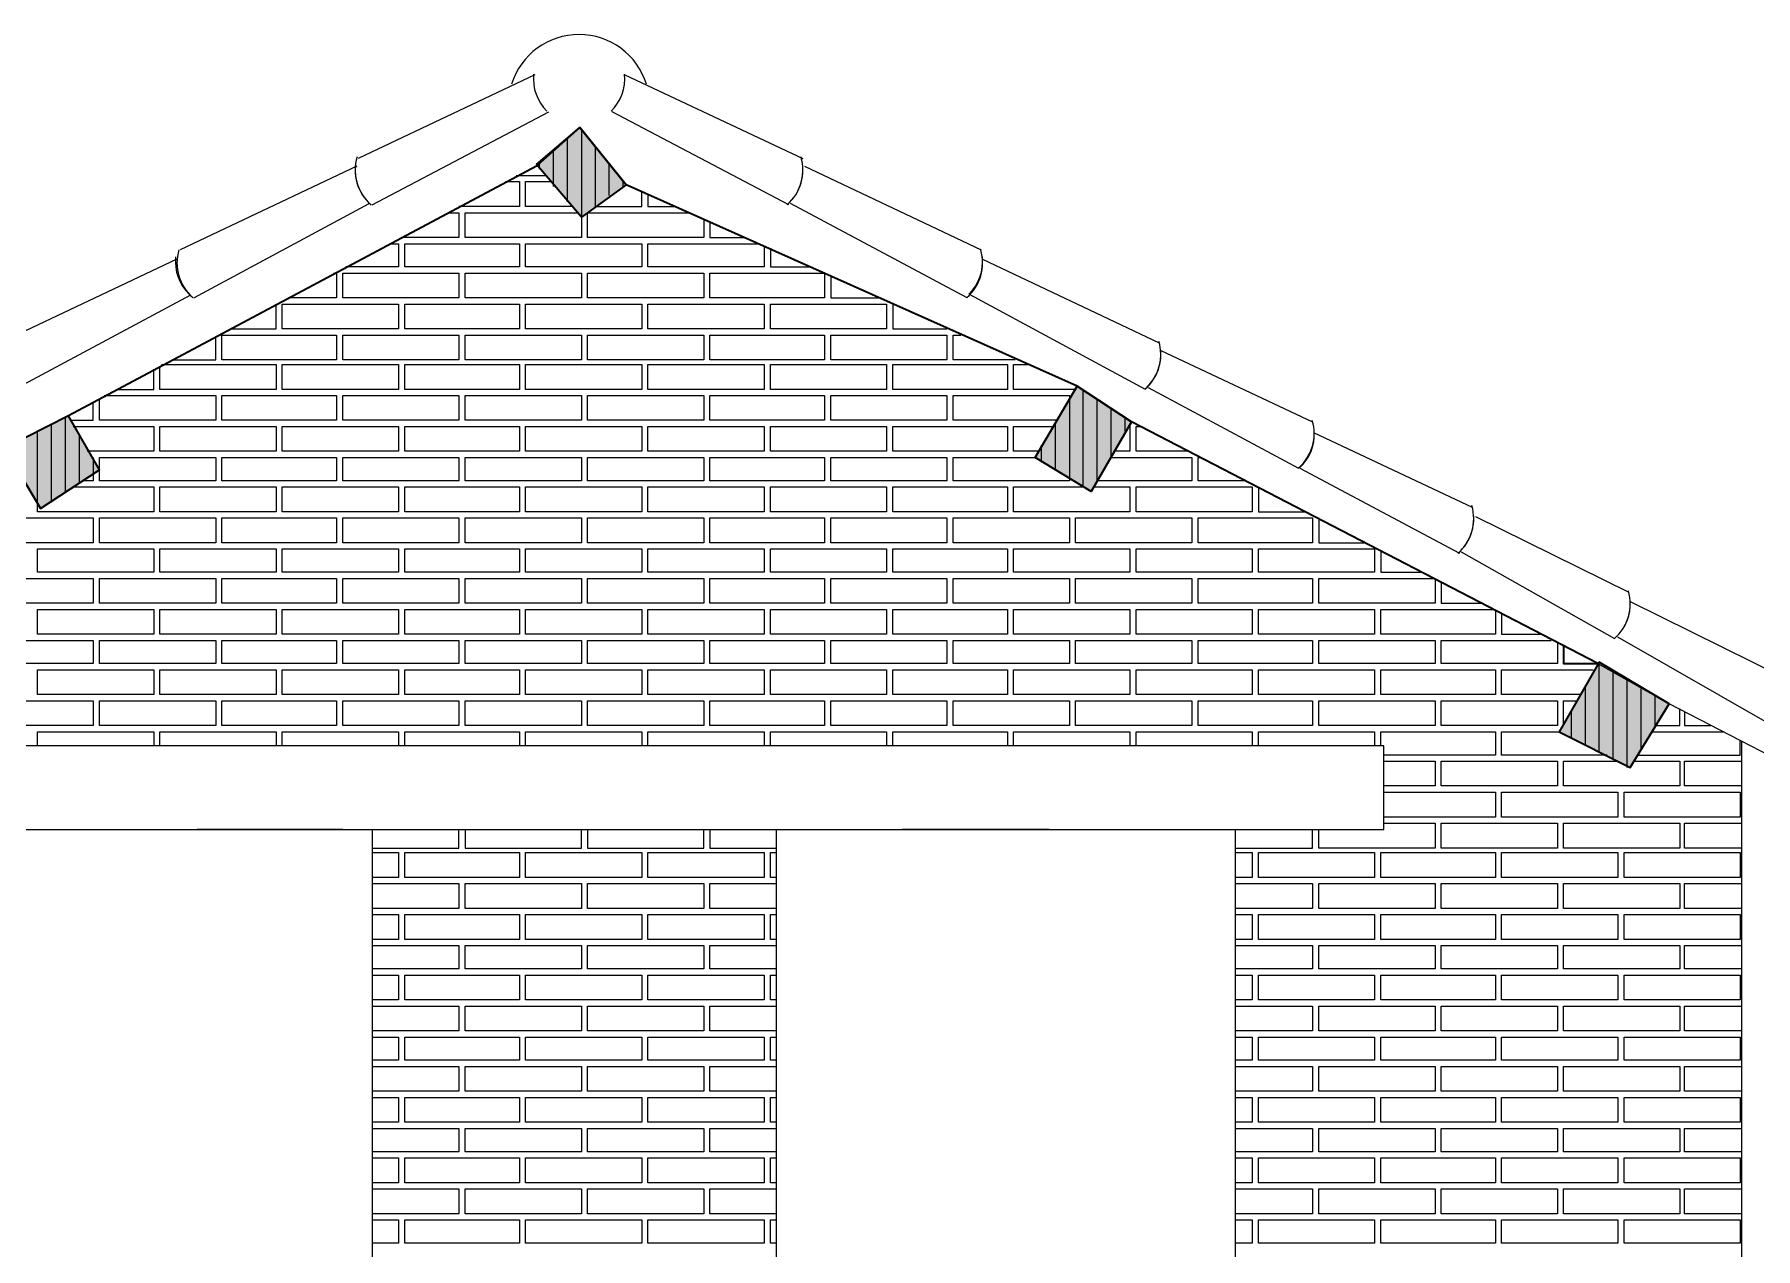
# Model space of a CAD drawing. Header units: millimetres. Extents: x 547603 to 562803, y -796635 to -788200.
# Drawn here: x 551816 to 555346, y -790690 to -788200 of the extents above; entities that cross this region are included whole.
import ezdxf

# ---------------------------------------------------------------- set-up
doc = ezdxf.new("R2010")
doc.units = ezdxf.units.MM
for name, color, linetype, lineweight in [('A-ALV-___-___-EXI', 250, 'Continuous', 35), ('A-COB-___-___-EXI', 250, 'Continuous', 25), ('A-POR-___-___-EXI', 250, 'Continuous', 25)]:
    doc.layers.add(name, color=color, linetype=linetype, lineweight=lineweight)

msp = doc.modelspace()

# ---------------------------------------------------------------- hatches: boundary and pattern name
at = {"layer": 'A-COB-___-___-EXI', "true_color": 0xc19a82, "transparency": 33554636}
h = msp.add_hatch(color=33, dxfattribs=at)
h.paths.add_polyline_path([(549687.1, -790303.9), (549823.7, -790240.3), (549753.8, -790103.7), (549620.4, -790173.6)])
h.paths.add_polyline_path([(556172.8, -790243.5), (556233.1, -790122.8), (556106, -790062.4), (556039.3, -790186.3)])
h.paths.add_polyline_path([(550754.8, -789738.3), (550894.6, -789658.8), (550831.1, -789534.9), (550681.7, -789608)])
h.paths.add_polyline_path([(555089.2, -789703.3), (555168.6, -789573), (555025.6, -789487.2), (554943, -789630.2)])
h.paths.add_polyline_path([(551828.9, -789172.6), (551949.6, -789093.2), (551886.1, -788982), (551755.8, -789048.7)])
h.paths.add_polyline_path([(553983.3, -789137.7), (554066, -788994.7), (553954.7, -788921.6), (553868.9, -789067.8)])
h.paths.add_polyline_path([(552937.9, -788575.2), (553030, -788508.5), (552934.7, -788390.9), (552845.7, -788467.2)])

# ---------------------------------------------------------------- linework, layer by layer
at = {"layer": 'A-ALV-___-___-EXI', "color": 252, "lineweight": 9}
for p, q in [((552804.4, -788489.4), (552864.7, -788489.4)), ((552951, -788565.7), (553160.3, -788565.7)), ((555133.7, -789630.2), (555279.8, -789630.2)), ((555318, -790917.2), (555318, -789649.3))]:
    msp.add_line(p, q, dxfattribs=at)
at = {"layer": 'A-ALV-___-___-EXI', "color": 253, "lineweight": 9}
for p, q in [((553938.8, -788948.7), (553938.8, -788947)), ((551936.9, -789102.7), (551936.9, -789101.6))]:
    msp.add_line(p, q, dxfattribs=at)
at = {"layer": 'A-ALV-___-___-EXI', "color": 18, "lineweight": 9}
msp.add_line((552448.5, -789830.4), (552149.8, -789830.4), dxfattribs=at)
at = {"layer": 'A-ALV-___-___-EXI', "color": 253, "lineweight": 9}
for points in [[(552852.1, -788476.7), (552852.1, -788474.6), (552852.1, -788461.7)], [(552995.1, -788530.7), (552995.1, -788465.4), (552995.1, -788464)], [(553023.7, -788511.7), (553023.7, -788500.7), (553023.7, -788499)]]:
    msp.add_lwpolyline(points, dxfattribs=at)
at = {"layer": 'A-ALV-___-___-EXI', "color": 252, "lineweight": 9, "flags": 128}
for points in [[(552782.2, -788502.1), (552810.8, -788502.1), (552810.8, -788553), (552686.8, -788553)], [(552918.8, -788553), (552823.5, -788553), (552823.5, -788502.1), (552874.3, -788502.1)], [(553074.5, -788527.6), (553074.5, -788553), (553131.7, -788553)], [(552664.6, -788565.7), (552686.8, -788565.7), (552686.8, -788616.5), (552569.3, -788616.5)], [(553188.9, -788578.4), (553188.9, -788616.5), (552950.6, -788616.5), (552950.6, -788566)], [(553201.6, -788584.8), (553201.6, -788616.5), (553271.5, -788616.5)], [(552547, -788629.3), (552562.9, -788629.3), (552562.9, -788676.9), (552454.9, -788676.9)], [(553312.8, -788635.6), (553312.8, -788676.9), (553074.5, -788676.9), (553074.5, -788629.3), (553300.1, -788629.3)], [(553325.6, -788638.8), (553325.6, -788676.9), (553411.3, -788676.9)], [(552429.4, -788689.6), (552435.8, -788689.6), (552435.8, -788740.5), (552337.3, -788740.5)], [(553449.5, -788696), (553449.5, -788740.5), (553551.2, -788740.5)], [(552219.7, -788804), (552311.9, -788804), (552311.9, -788753.2)], [(553576.6, -788753.2), (553576.6, -788804), (553687.8, -788804)], [(553827.6, -788867.6), (553700.5, -788867.6), (553700.5, -788816.7), (553716.4, -788816.7)], [(552102.1, -788867.6), (552187.9, -788867.6), (552187.9, -788819.9)], [(551984.6, -788928), (552060.8, -788928), (552060.8, -788886.7)], [(552076.7, -788877.1), (552311.9, -788877.1), (552311.9, -788928), (552073.5, -788928), (552073.5, -788880.3)], [(553948.4, -788928), (553824.4, -788928), (553824.4, -788877.1), (553856.2, -788877.1)], [(551889.2, -788991.5), (551891.5, -788991.5), (551936.9, -788991.5), (551936.9, -788953.4)], [(551959.1, -788940.7), (552187.9, -788940.7), (552187.9, -788991.5), (551949.6, -788991.5), (551949.6, -788947)], [(553913.4, -788991.5), (553700.5, -788991.5), (553700.5, -788940.7), (553938.8, -788940.7), (553938.8, -788948.7), (553938.8, -789109.1), (553938.8, -789110.5), (553938.8, -789115.4), (553700.5, -789115.4), (553700.5, -789067.8), (553868.9, -789067.8)], [(551896.5, -789128.2), (552060.8, -789128.2), (552060.8, -789179), (551822.5, -789179), (551822.5, -789163.1), (551822.5, -789161.9), (551822.5, -789014.5)], [(551895.6, -789004.2), (551898.8, -789004.2), (552060.8, -789004.2), (552060.8, -789055.1), (551927.8, -789055.1), (551924.2, -789055.1)], [(553875.3, -789055.1), (553824.4, -789055.1), (553824.4, -789004.2), (553903.9, -789004.2)], [(554060.4, -789004.2), (554062.8, -789004.2), (554062.8, -789055.1), (554031.1, -789055.1)], [(554180.3, -789055.1), (554075.5, -789055.1), (554075.5, -789004.2), (554085, -789004.2)], [(554024.6, -789067.8), (554189.9, -789067.8), (554189.9, -789115.4), (553996.2, -789115.4)], [(554301.1, -789115.4), (554202.6, -789115.4), (554202.6, -789067.8), (554205.8, -789067.8)], [(553989.7, -789128.2), (554062.8, -789128.2), (554062.8, -789179), (553824.4, -789179), (553824.4, -789128.2), (553967.7, -789128.2), (553970.6, -789128.2)], [(554326.5, -789128.2), (554326.5, -789179), (554421.9, -789179)], [(554450.5, -789194.9), (554450.5, -789242.6), (554542.6, -789242.6)], [(554577.6, -789258.4), (554577.6, -789302.9), (554663.4, -789302.9)], [(554688.8, -789318.8), (554688.8, -789366.5), (554450.5, -789366.5), (554450.5, -789315.6), (554688.8, -789315.6)], [(554701.5, -789325.2), (554701.5, -789366.5), (554784.1, -789366.5)], [(554812.7, -789382.4), (554812.7, -789430), (554577.6, -789430), (554577.6, -789379.2), (554809.5, -789379.2)], [(554825.4, -789388.7), (554825.4, -789430), (554904.9, -789430)], [(554939.8, -789445.9), (554939.8, -789490.4), (554701.5, -789490.4), (554701.5, -789442.7), (554927.1, -789442.7)], [(554987.1, -789554), (554825.4, -789554), (554825.4, -789503.1), (555012.9, -789503.1)], [(554952.5, -789617.5), (554952.5, -789613.7), (554952.5, -789566.7), (554977.9, -789566.7)], [(555143.2, -789617.5), (555190.9, -789617.5), (555190.9, -789582.6)], [(555200.4, -789588.9), (555200.4, -789617.5), (555254.4, -789617.5)], [(551822.5, -789658.8), (551822.5, -789630.2), (552060.8, -789630.2), (552060.8, -789658.8)], [(552073.5, -789658.8), (552073.5, -789630.2), (552311.9, -789630.2), (552311.9, -789658.8)], [(552324.6, -789658.8), (552324.6, -789630.2), (552562.9, -789630.2), (552562.9, -789658.8)], [(552575.6, -789658.8), (552575.6, -789630.2), (552810.8, -789630.2), (552810.8, -789658.8)], [(552823.5, -789658.8), (552823.5, -789630.2), (553061.8, -789630.2), (553061.8, -789658.8)], [(553074.5, -789658.8), (553074.5, -789630.2), (553312.8, -789630.2), (553312.8, -789658.8)], [(553325.6, -789658.8), (553325.6, -789630.2), (553563.9, -789630.2), (553563.9, -789658.8)], [(553576.6, -789658.8), (553576.6, -789630.2), (553811.7, -789630.2), (553811.7, -789658.8)], [(553824.4, -789658.8), (553824.4, -789630.2), (554062.8, -789630.2), (554062.8, -789658.8)], [(554075.5, -789658.8), (554075.5, -789630.2), (554313.8, -789630.2), (554313.8, -789658.8)], [(554326.5, -789658.8), (554326.5, -789630.2), (554564.8, -789630.2), (554564.8, -789658.8)], [(554577.6, -789658.8), (554577.6, -789630.2), (554812.7, -789630.2), (554812.7, -789677.9), (554583.9, -789677.9)], [(555041.5, -789677.9), (555038.3, -789677.9), (554825.4, -789677.9), (554825.4, -789630.2), (554943, -789630.2), (554946.2, -789630.2)], [(555105.1, -789677.9), (555314.8, -789677.9), (555314.8, -789649.3)], [(554583.9, -789690.6), (554688.8, -789690.6), (554688.8, -789741.4), (554583.9, -789741.4)], [(555095.5, -789690.6), (555096.9, -789690.6), (555190.9, -789690.6), (555190.9, -789741.4), (554952.5, -789741.4), (554952.5, -789690.6), (555063.7, -789690.6)], [(555318, -789741.4), (555200.4, -789741.4), (555200.4, -789690.6), (555318, -789690.6)], [(554583.9, -789754.2), (554812.7, -789754.2), (554812.7, -789805), (554583.9, -789805)], [(552508.9, -789868.6), (552686.8, -789868.6), (552686.8, -789830.4)], [(552699.5, -789830.4), (552699.5, -789868.6), (552937.9, -789868.6), (552937.9, -789830.4)], [(552950.6, -789830.4), (552950.6, -789868.6), (553188.9, -789868.6), (553188.9, -789830.4)], [(553201.6, -789830.4), (553201.6, -789868.6), (553338.3, -789868.6)], [(554278.9, -789868.6), (554437.7, -789868.6), (554437.7, -789830.4)], [(554583.9, -789817.7), (554688.8, -789817.7), (554688.8, -789868.6), (554450.5, -789868.6), (554450.5, -789830.4)], [(555318, -789868.6), (555200.4, -789868.6), (555200.4, -789817.7), (555318, -789817.7)], [(552508.9, -789878.1), (552562.9, -789878.1), (552562.9, -789928.9), (552508.9, -789928.9)], [(553338.3, -789928.9), (553325.6, -789928.9), (553325.6, -789878.1), (553338.3, -789878.1)], [(554278.9, -789878.1), (554313.8, -789878.1), (554313.8, -789928.9), (554278.9, -789928.9)], [(552508.9, -789941.6), (552686.8, -789941.6), (552686.8, -789992.5), (552508.9, -789992.5)], [(553338.3, -789992.5), (553201.6, -789992.5), (553201.6, -789941.6), (553338.3, -789941.6)], [(554278.9, -789941.6), (554437.7, -789941.6), (554437.7, -789992.5), (554278.9, -789992.5)], [(555318, -789992.5), (555200.4, -789992.5), (555200.4, -789941.6), (555318, -789941.6)], [(552508.9, -790005.2), (552562.9, -790005.2), (552562.9, -790056), (552508.9, -790056)], [(553338.3, -790056), (553325.6, -790056), (553325.6, -790005.2), (553338.3, -790005.2)], [(554278.9, -790005.2), (554313.8, -790005.2), (554313.8, -790056), (554278.9, -790056)], [(552508.9, -790068.8), (552686.8, -790068.8), (552686.8, -790116.4), (552508.9, -790116.4)], [(553338.3, -790116.4), (553201.6, -790116.4), (553201.6, -790068.8), (553338.3, -790068.8)], [(554278.9, -790068.8), (554437.7, -790068.8), (554437.7, -790116.4), (554278.9, -790116.4)], [(555318, -790116.4), (555200.4, -790116.4), (555200.4, -790068.8), (555318, -790068.8)], [(552508.9, -790129.1), (552562.9, -790129.1), (552562.9, -790180), (552508.9, -790180)], [(553338.3, -790180), (553325.6, -790180), (553325.6, -790129.1), (553338.3, -790129.1)], [(554278.9, -790129.1), (554313.8, -790129.1), (554313.8, -790180), (554278.9, -790180)], [(552508.9, -790192.7), (552686.8, -790192.7), (552686.8, -790243.5), (552508.9, -790243.5)], [(553338.3, -790243.5), (553201.6, -790243.5), (553201.6, -790192.7), (553338.3, -790192.7)], [(554278.9, -790192.7), (554437.7, -790192.7), (554437.7, -790243.5), (554278.9, -790243.5)], [(555318, -790243.5), (555200.4, -790243.5), (555200.4, -790192.7), (555318, -790192.7)], [(552508.9, -790256.2), (552562.9, -790256.2), (552562.9, -790303.9), (552508.9, -790303.9)], [(553338.3, -790303.9), (553325.6, -790303.9), (553325.6, -790256.2), (553338.3, -790256.2)], [(554278.9, -790256.2), (554313.8, -790256.2), (554313.8, -790303.9), (554278.9, -790303.9)], [(552508.9, -790316.6), (552686.8, -790316.6), (552686.8, -790367.5), (552508.9, -790367.5)], [(553338.3, -790367.5), (553201.6, -790367.5), (553201.6, -790316.6), (553338.3, -790316.6)], [(554278.9, -790316.6), (554437.7, -790316.6), (554437.7, -790367.5), (554278.9, -790367.5)], [(555318, -790367.5), (555200.4, -790367.5), (555200.4, -790316.6), (555318, -790316.6)], [(552508.9, -790380.2), (552562.9, -790380.2), (552562.9, -790431), (552508.9, -790431)], [(553338.3, -790431), (553325.6, -790431), (553325.6, -790380.2), (553338.3, -790380.2)], [(554278.9, -790380.2), (554313.8, -790380.2), (554313.8, -790431), (554278.9, -790431)], [(552508.9, -790443.7), (552686.8, -790443.7), (552686.8, -790491.4), (552508.9, -790491.4)], [(553338.3, -790491.4), (553201.6, -790491.4), (553201.6, -790443.7), (553338.3, -790443.7)], [(554278.9, -790443.7), (554437.7, -790443.7), (554437.7, -790491.4), (554278.9, -790491.4)], [(555318, -790491.4), (555200.4, -790491.4), (555200.4, -790443.7), (555318, -790443.7)], [(552508.9, -790504.1), (552562.9, -790504.1), (552562.9, -790554.9), (552508.9, -790554.9)], [(553338.3, -790554.9), (553325.6, -790554.9), (553325.6, -790504.1), (553338.3, -790504.1)], [(554278.9, -790504.1), (554313.8, -790504.1), (554313.8, -790554.9), (554278.9, -790554.9)], [(552508.9, -790567.6), (552686.8, -790567.6), (552686.8, -790618.5), (552508.9, -790618.5)], [(553338.3, -790618.5), (553201.6, -790618.5), (553201.6, -790567.6), (553338.3, -790567.6)], [(554278.9, -790567.6), (554437.7, -790567.6), (554437.7, -790618.5), (554278.9, -790618.5)], [(555318, -790618.5), (555200.4, -790618.5), (555200.4, -790567.6), (555318, -790567.6)], [(552508.9, -790631.2), (552562.9, -790631.2), (552562.9, -790678.9), (552508.9, -790678.9)], [(553338.3, -790678.9), (553325.6, -790678.9), (553325.6, -790631.2), (553338.3, -790631.2)], [(554278.9, -790631.2), (554313.8, -790631.2), (554313.8, -790678.9), (554278.9, -790678.9)]]:
    msp.add_lwpolyline(points, dxfattribs=at)
for points in [[(552810.8, -788629.3), (552810.8, -788676.9), (552575.6, -788676.9), (552575.6, -788629.3)], [(553061.8, -788629.3), (553061.8, -788676.9), (552823.5, -788676.9), (552823.5, -788629.3)], [(552686.8, -788689.6), (552686.8, -788740.5), (552448.5, -788740.5), (552448.5, -788689.6)], [(552937.9, -788689.6), (552937.9, -788740.5), (552699.5, -788740.5), (552699.5, -788689.6)], [(553188.9, -788689.6), (553188.9, -788740.5), (552950.6, -788740.5), (552950.6, -788689.6)], [(553436.8, -788689.6), (553436.8, -788740.5), (553201.6, -788740.5), (553201.6, -788689.6)], [(552562.9, -788753.2), (552562.9, -788804), (552324.6, -788804), (552324.6, -788753.2)], [(552810.8, -788753.2), (552810.8, -788804), (552575.6, -788804), (552575.6, -788753.2)], [(553061.8, -788753.2), (553061.8, -788804), (552823.5, -788804), (552823.5, -788753.2)], [(553312.8, -788753.2), (553312.8, -788804), (553074.5, -788804), (553074.5, -788753.2)], [(553563.9, -788753.2), (553563.9, -788804), (553325.6, -788804), (553325.6, -788753.2)], [(552435.8, -788816.7), (552435.8, -788867.6), (552200.6, -788867.6), (552200.6, -788816.7)], [(552686.8, -788816.7), (552686.8, -788867.6), (552448.5, -788867.6), (552448.5, -788816.7)], [(552937.9, -788816.7), (552937.9, -788867.6), (552699.5, -788867.6), (552699.5, -788816.7)], [(553188.9, -788816.7), (553188.9, -788867.6), (552950.6, -788867.6), (552950.6, -788816.7)], [(553436.8, -788816.7), (553436.8, -788867.6), (553201.6, -788867.6), (553201.6, -788816.7)], [(553687.8, -788816.7), (553687.8, -788867.6), (553449.5, -788867.6), (553449.5, -788816.7)], [(552562.9, -788877.1), (552562.9, -788928), (552324.6, -788928), (552324.6, -788877.1)], [(552810.8, -788877.1), (552810.8, -788928), (552575.6, -788928), (552575.6, -788877.1)], [(553061.8, -788877.1), (553061.8, -788928), (552823.5, -788928), (552823.5, -788877.1)], [(553312.8, -788877.1), (553312.8, -788928), (553074.5, -788928), (553074.5, -788877.1)], [(553563.9, -788877.1), (553563.9, -788928), (553325.6, -788928), (553325.6, -788877.1)], [(553811.7, -788877.1), (553811.7, -788928), (553576.6, -788928), (553576.6, -788877.1)], [(552435.8, -788940.7), (552435.8, -788991.5), (552200.6, -788991.5), (552200.6, -788940.7)], [(552686.8, -788940.7), (552686.8, -788991.5), (552448.5, -788991.5), (552448.5, -788940.7)], [(552937.9, -788940.7), (552937.9, -788991.5), (552699.5, -788991.5), (552699.5, -788940.7)], [(553188.9, -788940.7), (553188.9, -788991.5), (552950.6, -788991.5), (552950.6, -788940.7)], [(553436.8, -788940.7), (553436.8, -788991.5), (553201.6, -788991.5), (553201.6, -788940.7)], [(553687.8, -788940.7), (553687.8, -788991.5), (553449.5, -788991.5), (553449.5, -788940.7)], [(552311.9, -789004.2), (552311.9, -789055.1), (552073.5, -789055.1), (552073.5, -789004.2)], [(552562.9, -789004.2), (552562.9, -789055.1), (552324.6, -789055.1), (552324.6, -789004.2)], [(552810.8, -789004.2), (552810.8, -789055.1), (552575.6, -789055.1), (552575.6, -789004.2)], [(553061.8, -789004.2), (553061.8, -789055.1), (552823.5, -789055.1), (552823.5, -789004.2)], [(553312.8, -789004.2), (553312.8, -789055.1), (553074.5, -789055.1), (553074.5, -789004.2)], [(553563.9, -789004.2), (553563.9, -789055.1), (553325.6, -789055.1), (553325.6, -789004.2)], [(553811.7, -789004.2), (553811.7, -789055.1), (553576.6, -789055.1), (553576.6, -789004.2)], [(552187.9, -789067.8), (552187.9, -789115.4), (551949.6, -789115.4), (551949.6, -789067.8)], [(552435.8, -789067.8), (552435.8, -789115.4), (552200.6, -789115.4), (552200.6, -789067.8)], [(552686.8, -789067.8), (552686.8, -789115.4), (552448.5, -789115.4), (552448.5, -789067.8)], [(552937.9, -789067.8), (552937.9, -789115.4), (552699.5, -789115.4), (552699.5, -789067.8)], [(553188.9, -789067.8), (553188.9, -789115.4), (552950.6, -789115.4), (552950.6, -789067.8)], [(553436.8, -789067.8), (553436.8, -789115.4), (553201.6, -789115.4), (553201.6, -789067.8)], [(553687.8, -789067.8), (553687.8, -789115.4), (553449.5, -789115.4), (553449.5, -789067.8)], [(552311.9, -789128.2), (552311.9, -789179), (552073.5, -789179), (552073.5, -789128.2)], [(552562.9, -789128.2), (552562.9, -789179), (552324.6, -789179), (552324.6, -789128.2)], [(552810.8, -789128.2), (552810.8, -789179), (552575.6, -789179), (552575.6, -789128.2)], [(553061.8, -789128.2), (553061.8, -789179), (552823.5, -789179), (552823.5, -789128.2)], [(553312.8, -789128.2), (553312.8, -789179), (553074.5, -789179), (553074.5, -789128.2)], [(553563.9, -789128.2), (553563.9, -789179), (553325.6, -789179), (553325.6, -789128.2)], [(553811.7, -789128.2), (553811.7, -789179), (553576.6, -789179), (553576.6, -789128.2)], [(554313.8, -789128.2), (554313.8, -789179), (554075.5, -789179), (554075.5, -789128.2)], [(551936.9, -789191.7), (551936.9, -789242.6), (551698.6, -789242.6), (551698.6, -789191.7)], [(552187.9, -789191.7), (552187.9, -789242.6), (551949.6, -789242.6), (551949.6, -789191.7)], [(552435.8, -789191.7), (552435.8, -789242.6), (552200.6, -789242.6), (552200.6, -789191.7)], [(552686.8, -789191.7), (552686.8, -789242.6), (552448.5, -789242.6), (552448.5, -789191.7)], [(552937.9, -789191.7), (552937.9, -789242.6), (552699.5, -789242.6), (552699.5, -789191.7)], [(553188.9, -789191.7), (553188.9, -789242.6), (552950.6, -789242.6), (552950.6, -789191.7)], [(553436.8, -789191.7), (553436.8, -789242.6), (553201.6, -789242.6), (553201.6, -789191.7)], [(553687.8, -789191.7), (553687.8, -789242.6), (553449.5, -789242.6), (553449.5, -789191.7)], [(553938.8, -789191.7), (553938.8, -789242.6), (553700.5, -789242.6), (553700.5, -789191.7)], [(554189.9, -789191.7), (554189.9, -789242.6), (553951.6, -789242.6), (553951.6, -789191.7)], [(554437.7, -789191.7), (554437.7, -789242.6), (554202.6, -789242.6), (554202.6, -789191.7)], [(552060.8, -789255.3), (552060.8, -789302.9), (551822.5, -789302.9), (551822.5, -789255.3)], [(552311.9, -789255.3), (552311.9, -789302.9), (552073.5, -789302.9), (552073.5, -789255.3)], [(552562.9, -789255.3), (552562.9, -789302.9), (552324.6, -789302.9), (552324.6, -789255.3)], [(552810.8, -789255.3), (552810.8, -789302.9), (552575.6, -789302.9), (552575.6, -789255.3)], [(553061.8, -789255.3), (553061.8, -789302.9), (552823.5, -789302.9), (552823.5, -789255.3)], [(553312.8, -789255.3), (553312.8, -789302.9), (553074.5, -789302.9), (553074.5, -789255.3)], [(553563.9, -789255.3), (553563.9, -789302.9), (553325.6, -789302.9), (553325.6, -789255.3)], [(553811.7, -789255.3), (553811.7, -789302.9), (553576.6, -789302.9), (553576.6, -789255.3)], [(554062.8, -789255.3), (554062.8, -789302.9), (553824.4, -789302.9), (553824.4, -789255.3)], [(554313.8, -789255.3), (554313.8, -789302.9), (554075.5, -789302.9), (554075.5, -789255.3)], [(554564.8, -789255.3), (554564.8, -789302.9), (554326.5, -789302.9), (554326.5, -789255.3)], [(551936.9, -789315.6), (551936.9, -789366.5), (551698.6, -789366.5), (551698.6, -789315.6)], [(552187.9, -789315.6), (552187.9, -789366.5), (551949.6, -789366.5), (551949.6, -789315.6)], [(552435.8, -789315.6), (552435.8, -789366.5), (552200.6, -789366.5), (552200.6, -789315.6)], [(552686.8, -789315.6), (552686.8, -789366.5), (552448.5, -789366.5), (552448.5, -789315.6)], [(552937.9, -789315.6), (552937.9, -789366.5), (552699.5, -789366.5), (552699.5, -789315.6)], [(553188.9, -789315.6), (553188.9, -789366.5), (552950.6, -789366.5), (552950.6, -789315.6)], [(553436.8, -789315.6), (553436.8, -789366.5), (553201.6, -789366.5), (553201.6, -789315.6)], [(553687.8, -789315.6), (553687.8, -789366.5), (553449.5, -789366.5), (553449.5, -789315.6)], [(553938.8, -789315.6), (553938.8, -789366.5), (553700.5, -789366.5), (553700.5, -789315.6)], [(554189.9, -789315.6), (554189.9, -789366.5), (553951.6, -789366.5), (553951.6, -789315.6)], [(554437.7, -789315.6), (554437.7, -789366.5), (554202.6, -789366.5), (554202.6, -789315.6)], [(552060.8, -789379.2), (552060.8, -789430), (551822.5, -789430), (551822.5, -789379.2)], [(552311.9, -789379.2), (552311.9, -789430), (552073.5, -789430), (552073.5, -789379.2)], [(552562.9, -789379.2), (552562.9, -789430), (552324.6, -789430), (552324.6, -789379.2)], [(552810.8, -789379.2), (552810.8, -789430), (552575.6, -789430), (552575.6, -789379.2)], [(553061.8, -789379.2), (553061.8, -789430), (552823.5, -789430), (552823.5, -789379.2)], [(553312.8, -789379.2), (553312.8, -789430), (553074.5, -789430), (553074.5, -789379.2)], [(553563.9, -789379.2), (553563.9, -789430), (553325.6, -789430), (553325.6, -789379.2)], [(553811.7, -789379.2), (553811.7, -789430), (553576.6, -789430), (553576.6, -789379.2)], [(554062.8, -789379.2), (554062.8, -789430), (553824.4, -789430), (553824.4, -789379.2)], [(554313.8, -789379.2), (554313.8, -789430), (554075.5, -789430), (554075.5, -789379.2)], [(554564.8, -789379.2), (554564.8, -789430), (554326.5, -789430), (554326.5, -789379.2)], [(551936.9, -789442.7), (551936.9, -789490.4), (551698.6, -789490.4), (551698.6, -789442.7)], [(552187.9, -789442.7), (552187.9, -789490.4), (551949.6, -789490.4), (551949.6, -789442.7)], [(552435.8, -789442.7), (552435.8, -789490.4), (552200.6, -789490.4), (552200.6, -789442.7)], [(552686.8, -789442.7), (552686.8, -789490.4), (552448.5, -789490.4), (552448.5, -789442.7)], [(552937.9, -789442.7), (552937.9, -789490.4), (552699.5, -789490.4), (552699.5, -789442.7)], [(553188.9, -789442.7), (553188.9, -789490.4), (552950.6, -789490.4), (552950.6, -789442.7)], [(553436.8, -789442.7), (553436.8, -789490.4), (553201.6, -789490.4), (553201.6, -789442.7)], [(553687.8, -789442.7), (553687.8, -789490.4), (553449.5, -789490.4), (553449.5, -789442.7)], [(553938.8, -789442.7), (553938.8, -789490.4), (553700.5, -789490.4), (553700.5, -789442.7)], [(554189.9, -789442.7), (554189.9, -789490.4), (553951.6, -789490.4), (553951.6, -789442.7)], [(554437.7, -789442.7), (554437.7, -789490.4), (554202.6, -789490.4), (554202.6, -789442.7)], [(554688.8, -789442.7), (554688.8, -789490.4), (554450.5, -789490.4), (554450.5, -789442.7)], [(552060.8, -789503.1), (552060.8, -789554), (551822.5, -789554), (551822.5, -789503.1)], [(552311.9, -789503.1), (552311.9, -789554), (552073.5, -789554), (552073.5, -789503.1)], [(552562.9, -789503.1), (552562.9, -789554), (552324.6, -789554), (552324.6, -789503.1)], [(552810.8, -789503.1), (552810.8, -789554), (552575.6, -789554), (552575.6, -789503.1)], [(553061.8, -789503.1), (553061.8, -789554), (552823.5, -789554), (552823.5, -789503.1)], [(553312.8, -789503.1), (553312.8, -789554), (553074.5, -789554), (553074.5, -789503.1)], [(553563.9, -789503.1), (553563.9, -789554), (553325.6, -789554), (553325.6, -789503.1)], [(553811.7, -789503.1), (553811.7, -789554), (553576.6, -789554), (553576.6, -789503.1)], [(554062.8, -789503.1), (554062.8, -789554), (553824.4, -789554), (553824.4, -789503.1)], [(554313.8, -789503.1), (554313.8, -789554), (554075.5, -789554), (554075.5, -789503.1)], [(554564.8, -789503.1), (554564.8, -789554), (554326.5, -789554), (554326.5, -789503.1)], [(554812.7, -789503.1), (554812.7, -789554), (554577.6, -789554), (554577.6, -789503.1)], [(551936.9, -789566.7), (551936.9, -789617.5), (551698.6, -789617.5), (551698.6, -789566.7)], [(552187.9, -789566.7), (552187.9, -789617.5), (551949.6, -789617.5), (551949.6, -789566.7)], [(552435.8, -789566.7), (552435.8, -789617.5), (552200.6, -789617.5), (552200.6, -789566.7)], [(552686.8, -789566.7), (552686.8, -789617.5), (552448.5, -789617.5), (552448.5, -789566.7)], [(552937.9, -789566.7), (552937.9, -789617.5), (552699.5, -789617.5), (552699.5, -789566.7)], [(553188.9, -789566.7), (553188.9, -789617.5), (552950.6, -789617.5), (552950.6, -789566.7)], [(553436.8, -789566.7), (553436.8, -789617.5), (553201.6, -789617.5), (553201.6, -789566.7)], [(553687.8, -789566.7), (553687.8, -789617.5), (553449.5, -789617.5), (553449.5, -789566.7)], [(553938.8, -789566.7), (553938.8, -789617.5), (553700.5, -789617.5), (553700.5, -789566.7)], [(554189.9, -789566.7), (554189.9, -789617.5), (553951.6, -789617.5), (553951.6, -789566.7)], [(554437.7, -789566.7), (554437.7, -789617.5), (554202.6, -789617.5), (554202.6, -789566.7)], [(554688.8, -789566.7), (554688.8, -789617.5), (554450.5, -789617.5), (554450.5, -789566.7)], [(554939.8, -789566.7), (554939.8, -789617.5), (554701.5, -789617.5), (554701.5, -789566.7)], [(554939.8, -789690.6), (554939.8, -789741.4), (554701.5, -789741.4), (554701.5, -789690.6)], [(555063.7, -789754.2), (555063.7, -789805), (554825.4, -789805), (554825.4, -789754.2)], [(555314.8, -789754.2), (555314.8, -789805), (555076.5, -789805), (555076.5, -789754.2)], [(554939.8, -789817.7), (554939.8, -789868.6), (554701.5, -789868.6), (554701.5, -789817.7)], [(555190.9, -789817.7), (555190.9, -789868.6), (554952.5, -789868.6), (554952.5, -789817.7)], [(552810.8, -789878.1), (552810.8, -789928.9), (552575.6, -789928.9), (552575.6, -789878.1)], [(553061.8, -789878.1), (553061.8, -789928.9), (552823.5, -789928.9), (552823.5, -789878.1)], [(553312.8, -789878.1), (553312.8, -789928.9), (553074.5, -789928.9), (553074.5, -789878.1)], [(554564.8, -789878.1), (554564.8, -789928.9), (554326.5, -789928.9), (554326.5, -789878.1)], [(554812.7, -789878.1), (554812.7, -789928.9), (554577.6, -789928.9), (554577.6, -789878.1)], [(555063.7, -789878.1), (555063.7, -789928.9), (554825.4, -789928.9), (554825.4, -789878.1)], [(555314.8, -789878.1), (555314.8, -789928.9), (555076.5, -789928.9), (555076.5, -789878.1)], [(552937.9, -789941.6), (552937.9, -789992.5), (552699.5, -789992.5), (552699.5, -789941.6)], [(553188.9, -789941.6), (553188.9, -789992.5), (552950.6, -789992.5), (552950.6, -789941.6)], [(554688.8, -789941.6), (554688.8, -789992.5), (554450.5, -789992.5), (554450.5, -789941.6)], [(554939.8, -789941.6), (554939.8, -789992.5), (554701.5, -789992.5), (554701.5, -789941.6)], [(555190.9, -789941.6), (555190.9, -789992.5), (554952.5, -789992.5), (554952.5, -789941.6)], [(552810.8, -790005.2), (552810.8, -790056), (552575.6, -790056), (552575.6, -790005.2)], [(553061.8, -790005.2), (553061.8, -790056), (552823.5, -790056), (552823.5, -790005.2)], [(553312.8, -790005.2), (553312.8, -790056), (553074.5, -790056), (553074.5, -790005.2)], [(554564.8, -790005.2), (554564.8, -790056), (554326.5, -790056), (554326.5, -790005.2)], [(554812.7, -790005.2), (554812.7, -790056), (554577.6, -790056), (554577.6, -790005.2)], [(555063.7, -790005.2), (555063.7, -790056), (554825.4, -790056), (554825.4, -790005.2)], [(555314.8, -790005.2), (555314.8, -790056), (555076.5, -790056), (555076.5, -790005.2)], [(552937.9, -790068.8), (552937.9, -790116.4), (552699.5, -790116.4), (552699.5, -790068.8)], [(553188.9, -790068.8), (553188.9, -790116.4), (552950.6, -790116.4), (552950.6, -790068.8)], [(554688.8, -790068.8), (554688.8, -790116.4), (554450.5, -790116.4), (554450.5, -790068.8)], [(554939.8, -790068.8), (554939.8, -790116.4), (554701.5, -790116.4), (554701.5, -790068.8)], [(555190.9, -790068.8), (555190.9, -790116.4), (554952.5, -790116.4), (554952.5, -790068.8)], [(552810.8, -790129.1), (552810.8, -790180), (552575.6, -790180), (552575.6, -790129.1)], [(553061.8, -790129.1), (553061.8, -790180), (552823.5, -790180), (552823.5, -790129.1)], [(553312.8, -790129.1), (553312.8, -790180), (553074.5, -790180), (553074.5, -790129.1)], [(554564.8, -790129.1), (554564.8, -790180), (554326.5, -790180), (554326.5, -790129.1)], [(554812.7, -790129.1), (554812.7, -790180), (554577.6, -790180), (554577.6, -790129.1)], [(555063.7, -790129.1), (555063.7, -790180), (554825.4, -790180), (554825.4, -790129.1)], [(555314.8, -790129.1), (555314.8, -790180), (555076.5, -790180), (555076.5, -790129.1)], [(552937.9, -790192.7), (552937.9, -790243.5), (552699.5, -790243.5), (552699.5, -790192.7)], [(553188.9, -790192.7), (553188.9, -790243.5), (552950.6, -790243.5), (552950.6, -790192.7)], [(554688.8, -790192.7), (554688.8, -790243.5), (554450.5, -790243.5), (554450.5, -790192.7)], [(554939.8, -790192.7), (554939.8, -790243.5), (554701.5, -790243.5), (554701.5, -790192.7)], [(555190.9, -790192.7), (555190.9, -790243.5), (554952.5, -790243.5), (554952.5, -790192.7)], [(552810.8, -790256.2), (552810.8, -790303.9), (552575.6, -790303.9), (552575.6, -790256.2)], [(553061.8, -790256.2), (553061.8, -790303.9), (552823.5, -790303.9), (552823.5, -790256.2)], [(553312.8, -790256.2), (553312.8, -790303.9), (553074.5, -790303.9), (553074.5, -790256.2)], [(554564.8, -790256.2), (554564.8, -790303.9), (554326.5, -790303.9), (554326.5, -790256.2)], [(554812.7, -790256.2), (554812.7, -790303.9), (554577.6, -790303.9), (554577.6, -790256.2)], [(555063.7, -790256.2), (555063.7, -790303.9), (554825.4, -790303.9), (554825.4, -790256.2)], [(555314.8, -790256.2), (555314.8, -790303.9), (555076.5, -790303.9), (555076.5, -790256.2)], [(552937.9, -790316.6), (552937.9, -790367.5), (552699.5, -790367.5), (552699.5, -790316.6)], [(553188.9, -790316.6), (553188.9, -790367.5), (552950.6, -790367.5), (552950.6, -790316.6)], [(554688.8, -790316.6), (554688.8, -790367.5), (554450.5, -790367.5), (554450.5, -790316.6)], [(554939.8, -790316.6), (554939.8, -790367.5), (554701.5, -790367.5), (554701.5, -790316.6)], [(555190.9, -790316.6), (555190.9, -790367.5), (554952.5, -790367.5), (554952.5, -790316.6)], [(552810.8, -790380.2), (552810.8, -790431), (552575.6, -790431), (552575.6, -790380.2)], [(553061.8, -790380.2), (553061.8, -790431), (552823.5, -790431), (552823.5, -790380.2)], [(553312.8, -790380.2), (553312.8, -790431), (553074.5, -790431), (553074.5, -790380.2)], [(554564.8, -790380.2), (554564.8, -790431), (554326.5, -790431), (554326.5, -790380.2)], [(554812.7, -790380.2), (554812.7, -790431), (554577.6, -790431), (554577.6, -790380.2)], [(555063.7, -790380.2), (555063.7, -790431), (554825.4, -790431), (554825.4, -790380.2)], [(555314.8, -790380.2), (555314.8, -790431), (555076.5, -790431), (555076.5, -790380.2)], [(552937.9, -790443.7), (552937.9, -790491.4), (552699.5, -790491.4), (552699.5, -790443.7)], [(553188.9, -790443.7), (553188.9, -790491.4), (552950.6, -790491.4), (552950.6, -790443.7)], [(554688.8, -790443.7), (554688.8, -790491.4), (554450.5, -790491.4), (554450.5, -790443.7)], [(554939.8, -790443.7), (554939.8, -790491.4), (554701.5, -790491.4), (554701.5, -790443.7)], [(555190.9, -790443.7), (555190.9, -790491.4), (554952.5, -790491.4), (554952.5, -790443.7)], [(552810.8, -790504.1), (552810.8, -790554.9), (552575.6, -790554.9), (552575.6, -790504.1)], [(553061.8, -790504.1), (553061.8, -790554.9), (552823.5, -790554.9), (552823.5, -790504.1)], [(553312.8, -790504.1), (553312.8, -790554.9), (553074.5, -790554.9), (553074.5, -790504.1)], [(554564.8, -790504.1), (554564.8, -790554.9), (554326.5, -790554.9), (554326.5, -790504.1)], [(554812.7, -790504.1), (554812.7, -790554.9), (554577.6, -790554.9), (554577.6, -790504.1)], [(555063.7, -790504.1), (555063.7, -790554.9), (554825.4, -790554.9), (554825.4, -790504.1)], [(555314.8, -790504.1), (555314.8, -790554.9), (555076.5, -790554.9), (555076.5, -790504.1)], [(552937.9, -790567.6), (552937.9, -790618.5), (552699.5, -790618.5), (552699.5, -790567.6)], [(553188.9, -790567.6), (553188.9, -790618.5), (552950.6, -790618.5), (552950.6, -790567.6)], [(554688.8, -790567.6), (554688.8, -790618.5), (554450.5, -790618.5), (554450.5, -790567.6)], [(554939.8, -790567.6), (554939.8, -790618.5), (554701.5, -790618.5), (554701.5, -790567.6)], [(555190.9, -790567.6), (555190.9, -790618.5), (554952.5, -790618.5), (554952.5, -790567.6)], [(552810.8, -790631.2), (552810.8, -790678.9), (552575.6, -790678.9), (552575.6, -790631.2)], [(553061.8, -790631.2), (553061.8, -790678.9), (552823.5, -790678.9), (552823.5, -790631.2)], [(553312.8, -790631.2), (553312.8, -790678.9), (553074.5, -790678.9), (553074.5, -790631.2)], [(554564.8, -790631.2), (554564.8, -790678.9), (554326.5, -790678.9), (554326.5, -790631.2)], [(554812.7, -790631.2), (554812.7, -790678.9), (554577.6, -790678.9), (554577.6, -790631.2)], [(555063.7, -790631.2), (555063.7, -790678.9), (554825.4, -790678.9), (554825.4, -790631.2)], [(555314.8, -790631.2), (555314.8, -790678.9), (555076.5, -790678.9), (555076.5, -790631.2)]]:
    msp.add_lwpolyline(points, close=True, dxfattribs=at)
at = {"layer": 'A-ALV-___-___-EXI', "color": 18, "lineweight": 9, "flags": 128}
msp.add_lwpolyline([(553897.5, -789830.4), (553595.7, -789830.4)], close=True, dxfattribs=at)
at = {"layer": 'A-COB-___-___-EXI', "color": 28, "lineweight": 25}
for p, q in [((552842.5, -788282.9), (552480.3, -788454.5)), ((553026.8, -788282.9), (553392.3, -788454.5)), ((552508.9, -788549.8), (552871.1, -788359.2)), ((553363.7, -788549.8), (553001.4, -788359.2)), ((552477.1, -788470.4), (552114.8, -788642)), ((553395.5, -788470.4), (553757.7, -788642)), ((552143.4, -788740.5), (552502.5, -788546.6)), ((553729.1, -788740.5), (553366.9, -788546.6)), ((552108.5, -788661), (551746.2, -788832.6)), ((553760.9, -788661), (554123.1, -788832.6)), ((551774.8, -788928), (552137.1, -788734.1)), ((554094.6, -788928), (553735.5, -788734.1)), ((554126.3, -788848.5), (554437.7, -788994.7)), ((554409.1, -789090), (554100.9, -788924.8)), ((554440.9, -789016.9), (554765, -789169.5)), ((554739.6, -789264.8), (554412.3, -789090)), ((554771.4, -789188.5), (555086, -789344.2)), ((555057.4, -789439.6), (554742.8, -789261.6)), ((555089.2, -789363.3), (555403.8, -789519)), ((555375.2, -789614.3), (555063.7, -789436.4))]:
    msp.add_line(p, q, dxfattribs=at)
at = {"layer": 'A-COB-___-___-EXI', "color": 253, "lineweight": 9}
for p, q in [((553967.4, -789128), (553967.4, -788931.1)), ((553996, -789115.4), (553996, -788950.2)), ((551879.7, -789137.7), (551879.7, -788985.2)), ((554024.6, -789064.6), (554024.6, -788969.3)), ((551908.3, -789118.6), (551908.3, -789023.3)), ((555025.6, -789671.5), (555025.6, -789487.2)), ((555111.4, -789665.2), (555111.4, -789538.7)), ((555140, -789617.5), (555140, -789557.1)), ((554968.4, -789642.9), (554968.4, -789586.2))]:
    msp.add_line(p, q, dxfattribs=at)
at = {"layer": 'A-COB-___-___-EXI', "color": 23, "lineweight": 35, "flags": 128}
msp.add_lwpolyline([(554952.5, -789452.3), (554952.5, -789490.4), (555022.4, -789490.4), (554066, -788994.7), (553954.7, -788921.6), (553030, -788508.5), (552934.7, -788390.9), (552847.3, -788469), (552845.7, -788470.4), (551886.1, -788982), (551755.8, -789048.7), (550831.1, -789534.9), (550894.6, -789658.8), (550754.8, -789738.3), (550681.7, -789608), (550831.1, -789534.9), (550681.7, -789608), (549753.8, -790103.7), (549620.4, -790173.6), (548702, -790688.4)], dxfattribs=at)
at = {"layer": 'A-COB-___-___-EXI'}
for points in [[(553030, -788508.5), (552934.7, -788390.9), (552845.7, -788467.2), (552937.9, -788575.2)], [(554066, -788994.7), (553954.7, -788921.6), (553868.9, -789067.8), (553983.3, -789137.7)], [(551755.8, -789048.7), (551828.9, -789172.6), (551949.6, -789093.2), (551886.1, -788982)], [(555168.6, -789573), (555025.6, -789487.2), (554943, -789630.2), (555089.2, -789703.3)]]:
    msp.add_lwpolyline(points, close=True, dxfattribs=at)
at = {"layer": 'A-COB-___-___-EXI', "color": 23, "lineweight": 35, "flags": 128}
for points in [[(552845.7, -788467.2), (552934.7, -788390.9), (553030, -788508.5), (552937.9, -788575.2)], [(553868.9, -789067.8), (553954.7, -788921.6), (554066, -788994.7), (553983.3, -789137.7)], [(551755.8, -789048.7), (551828.9, -789172.6), (551949.6, -789093.2), (551886.1, -788982)], [(554943, -789630.2), (555089.2, -789703.3), (555168.6, -789573), (555025.6, -789487.2)]]:
    msp.add_lwpolyline(points, close=True, dxfattribs=at)
at = {"layer": 'A-COB-___-___-EXI', "color": 252, "lineweight": 9, "flags": 128}
for points in [[(552937.9, -788397.3), (552937.9, -788575.2), (552937.9, -788616.5), (552699.5, -788616.5), (552699.5, -788565.7), (552928.3, -788565.7)], [(552966.5, -788432.2), (552966.5, -788553), (552968.6, -788553), (553061.8, -788553), (553061.8, -788521.2)], [(551933.7, -789067.8), (551935.1, -789067.8), (551936.9, -789067.8), (551936.9, -789071), (551936.9, -789074.1), (551936.9, -789102.7), (551936.9, -789115.4), (551915.8, -789115.4)]]:
    msp.add_lwpolyline(points, dxfattribs=at)
at = {"layer": 'A-COB-___-___-EXI', "color": 253, "lineweight": 9}
for points in [[(552909.3, -788543.5), (552909.3, -788541.7), (552909.3, -788413.2)], [(552880.7, -788511.7), (552880.7, -788508.2), (552880.7, -788438.6)], [(554053.2, -789013.8), (554053.2, -788986.3), (554053.2, -788985.2)], [(551851.1, -789156.8), (551851.1, -788999.9), (551851.1, -788997.9)], [(553910.2, -789093), (553910.2, -788997.4), (553910.2, -788994.7)], [(553881.6, -789077.3), (553881.6, -789075.5), (553881.6, -789046.1), (553881.6, -789042.4)], [(555054.2, -789687.4), (555054.2, -789685.8), (555054.2, -789504.4), (555054.2, -789503.1)], [(555082.8, -789703.3), (555082.8, -789700.1), (555082.8, -789522.2)], [(554997, -789655.7), (554997, -789536.7), (554997, -789534.9)]]:
    msp.add_lwpolyline(points, dxfattribs=at)
at = {"layer": 'A-COB-___-___-EXI', "color": 38, "lineweight": 15, "flags": 128}
msp.add_lwpolyline([(557138.8, -790599.4), (556233.1, -790122.8), (555168.6, -789573), (555023.4, -789491)], dxfattribs=at)
at = {"layer": 'A-COB-___-___-EXI', "color": 28, "lineweight": 25}
msp.add_open_spline([(553071.3, -788302.5), (553052.8, -788241.8), (552996.7, -788200.3), (552933.4, -788200.3), (552869.8, -788200.2), (552813.7, -788241.5), (552794.9, -788302.1)], degree=3, knots=[0, 0, 0, 0, 1, 1, 1, 2, 2, 2, 2], dxfattribs=at)
for points in [[(552839.9, -788281.5), (552837, -788309.8), (552847, -788337.8), (552867.4, -788357.6)], [(552998.8, -788357.6), (553019.2, -788337.8), (553029.2, -788309.8), (553026.3, -788281.5)], [(552477.9, -788451.5), (552467.3, -788486.9), (552478.4, -788525.1), (552506.5, -788549.3)], [(553359.7, -788549.3), (553387.8, -788525.1), (553398.9, -788486.9), (553388.3, -788451.5)], [(552474.5, -788469), (552471.5, -788497.3), (552481.6, -788525.2), (552502, -788545.1)], [(553364.2, -788545.1), (553384.6, -788525.2), (553394.7, -788497.3), (553391.8, -788469)], [(552112.5, -788642.2), (552101.9, -788677.6), (552113, -788715.8), (552141.1, -788739.9)], [(552105.8, -788656.5), (552102.9, -788684.7), (552113, -788712.7), (552133.4, -788732.6)], [(553728.3, -788739.9), (553756.4, -788715.8), (553767.5, -788677.6), (553756.9, -788642.2)], [(553732.8, -788732.6), (553753.2, -788712.7), (553763.3, -788684.7), (553760.4, -788656.5)], [(554093.8, -788927.4), (554121.8, -788903.3), (554132.9, -788865), (554122.4, -788829.7)], [(554098.3, -788923.3), (554118.6, -788903.4), (554128.7, -788875.4), (554125.8, -788847.2)], [(554408.3, -789089.5), (554436.4, -789065.3), (554447.5, -789027.1), (554436.9, -788991.8)], [(554411, -789088.9), (554431.6, -789070.2), (554442.8, -789043), (554440.7, -789015.2)], [(554735.7, -789264.2), (554763.7, -789240.1), (554774.8, -789201.9), (554764.2, -789166.5)], [(554740.9, -789259.3), (554759.7, -789240.5), (554769.5, -789214.6), (554768, -789188.1)], [(555056.6, -789439), (555084.7, -789414.9), (555095.8, -789376.7), (555085.2, -789341.3)], [(555061.9, -789434.1), (555080.7, -789415.3), (555090.5, -789389.4), (555088.9, -789362.9)]]:
    msp.add_open_spline(points, degree=3, dxfattribs=at)
at = {"layer": 'A-POR-___-___-EXI', "color": 38, "lineweight": 15, "flags": 128}
msp.add_lwpolyline([(551298.2, -789658.8), (551298.2, -789830.4), (554583.9, -789830.4), (554583.9, -789658.8), (553163.5, -789658.8)], close=True, dxfattribs=at)
at = {"layer": 'A-POR-___-___-EXI', "color": 18, "lineweight": 9, "flags": 128}
for points in [[(551555.6, -791743.4), (551555.6, -789830.4), (552508.9, -789830.4), (552508.9, -791743.4)], [(553338.3, -791743.4), (553338.3, -789830.4), (554278.9, -789830.4), (554278.9, -791743.4)]]:
    msp.add_lwpolyline(points, dxfattribs=at)

doc.saveas('drawing.dxf')
